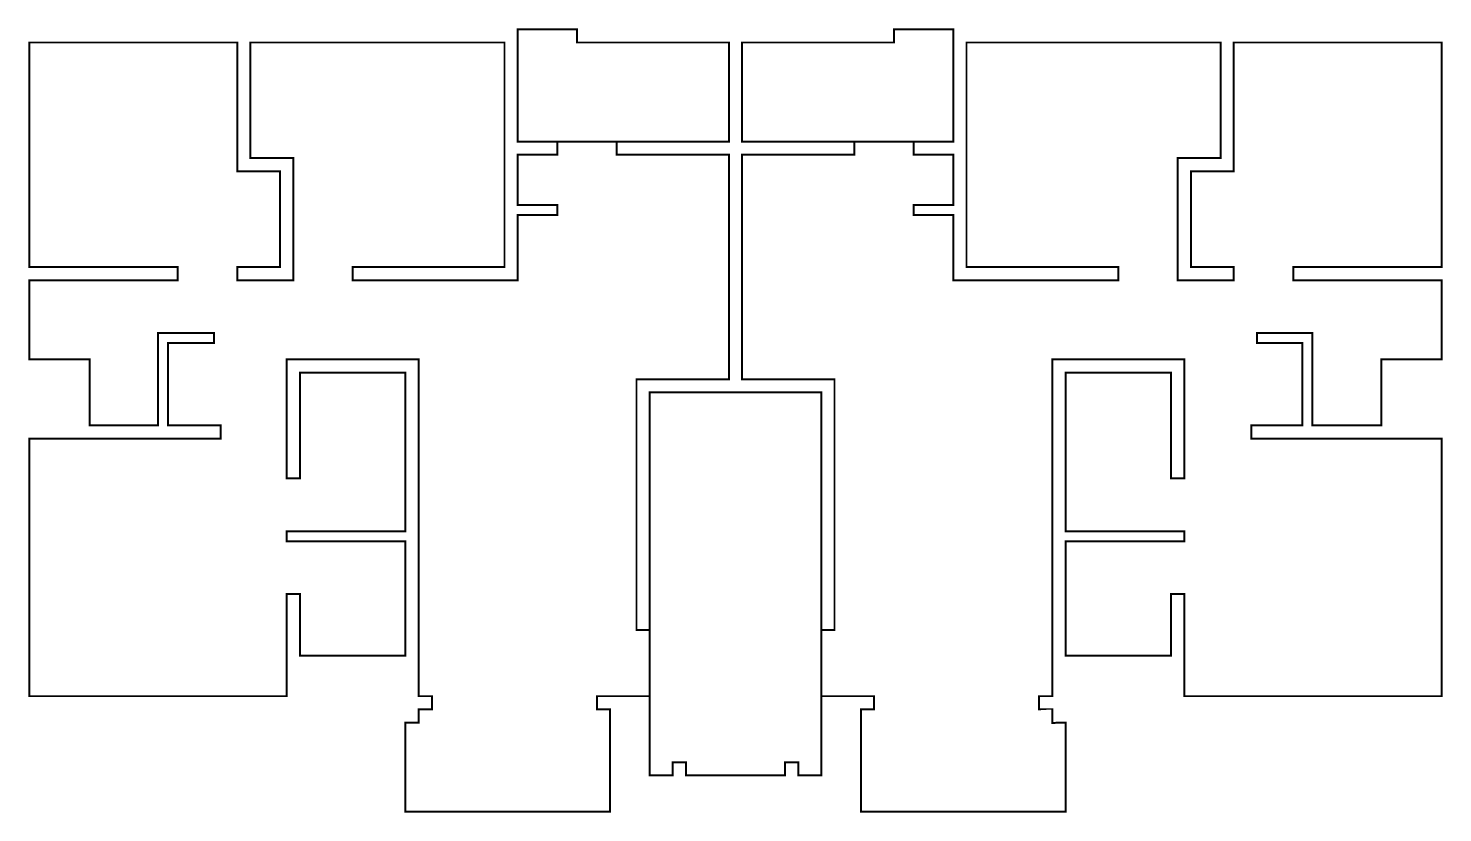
# Model space of a CAD drawing. Header units: feet. Extents: x -417 to 46, y -646 to -218.
# Drawn here: x -157.74 to -136.31, y -440.72 to -428.84 of the extents above; entities that cross this region are included whole.
import ezdxf

# ---------------------------------------------------------------- set-up
doc = ezdxf.new("R2010")
doc.units = ezdxf.units.FT
doc.header["$MEASUREMENT"] = 0
doc.layers.add('00-PISOS', color=30, linetype='Continuous')

msp = doc.modelspace()

# ---------------------------------------------------------------- linework, layer by layer
at = {"layer": '00-PISOS', "const_width": 0.03}
for points in [[(-147.1269535952048, -429.0542013734557), (-147.1269535952059, -430.5542013734555), (-150.3269535952057, -430.5542013734552), (-150.3269535952057, -428.8542013734556), (-149.4269535952057, -428.8542013734549), (-149.4269535952056, -429.0542013734557)], [(-146.9269535952058, -429.0542013734557), (-146.9269535952059, -430.5542013734556), (-143.7269535952051, -430.554201373455), (-143.7269535952053, -428.8542013734555), (-144.6269535952052, -428.8542013734557), (-144.6269535952053, -429.0542013734556)], [(-157.7269535952042, -435.0546373887769), (-157.7269535952061, -438.9542013734554), (-153.8269535952063, -438.9542013734556), (-153.8269535952062, -437.4084023963597), (-153.6269535952061, -437.4084023963596), (-153.6269535952061, -438.3398011269626), (-152.0269535608347, -438.3398011269626), (-152.0269535952062, -436.6084023963596), (-153.8269535952061, -436.6084023963597), (-153.8269535952061, -436.4584023963597), (-152.0269535952061, -436.4584023963596), (-152.0269535952061, -434.0542013734555), (-153.626953595206, -434.0542013734555), (-153.6269535952062, -435.6554466140178), (-153.826953595206, -435.6554466140177), (-153.8269535952061, -433.8542013734555), (-151.826953595206, -433.8542013734557), (-151.8269535952062, -438.9542013734564), (-151.6269532328103, -438.9542013734543), (-151.6269530045328, -439.1542013734555), (-151.8269535952062, -439.1542013734564), (-151.8269535952062, -439.3542013734549), (-152.0269535952062, -439.3542013734551), (-152.0269535952063, -440.7042013734563), (-148.9269535952063, -440.7042013734564), (-148.9269535952063, -439.1542013734551), (-149.1269532328102, -439.1542013734544), (-149.1269532328103, -438.9542013734554), (-148.3269535952062, -438.9542013734545), (-148.326953595206, -437.9542013734574), (-148.5269535952061, -437.9542013734575), (-148.526953595206, -434.1542013734576), (-147.126953595206, -434.1542013734575), (-147.1269535952059, -430.7542013734555), (-148.8269535952056, -430.7542013734555), (-148.8269535952058, -430.5542013734555), (-149.7269535952057, -430.5542013734553), (-149.7269535952058, -430.7542013734555), (-150.3269535952055, -430.7542013734555), (-150.3269535952056, -431.5149712420147), (-149.7269535952056, -431.5149712420147), (-149.7269535952057, -431.6649712420148), (-150.3269535952056, -431.6649712420146), (-150.3269535952057, -432.6542013734557), (-152.826953595206, -432.6542013734554), (-152.8269535952061, -432.4542013734556), (-150.5269535952058, -432.4542013734555), (-150.5269535952054, -429.0542013734556), (-154.376953595206, -429.0542013734554), (-154.3769535952059, -430.8042013734556), (-153.726953595206, -430.8042013734557), (-153.726953595206, -432.6542013734556), (-154.576953595206, -432.6542013734555), (-154.576953595206, -432.4542013734554), (-153.926953595206, -432.4542013734555), (-153.926953595206, -431.0042013734557), (-154.576953595206, -431.0042013734557), (-154.5769535952061, -429.0542013734553), (-157.7269535952061, -429.0542013734554), (-157.7269535952058, -432.4542013734554), (-155.4769535952059, -432.4542013734555), (-155.476953595206, -432.6542013734555), (-157.7269535952058, -432.6542013734555), (-157.7269535952058, -433.8546373887767), (-156.8097535952058, -433.8546373887767), (-156.8097535952058, -434.8546373887767), (-155.7769535952062, -434.8546373887767), (-155.7769535952062, -433.4542013734555), (-154.926953595206, -433.4542013734554), (-154.9269535952061, -433.6042013734554), (-155.6269535952061, -433.6042013734556), (-155.6269535952061, -434.8546373887767), (-154.8269535952062, -434.8546373887767), (-154.8269535952061, -435.0546373887767)], [(-146.9269535952049, -430.7542013734555), (-146.9269535952059, -434.1542013734576), (-145.5269535952048, -434.1542013734575), (-145.5269535952051, -437.9542013734575), (-145.7269535952042, -437.9542013734575), (-145.7269535952046, -438.9542013734568), (-144.9269538234821, -438.9542016615169), (-144.926953823482, -439.1542016615181), (-145.1269535952043, -439.1542013734542), (-145.1269535952043, -440.7042013734563), (-142.0269535952043, -440.7042013734562), (-142.0269535952044, -439.3542013734551), (-142.2269535952046, -439.3542013734549), (-142.2269535952043, -439.1542013734547), (-142.426953823482, -439.1542016615169), (-142.4269541858779, -438.9542013734562), (-142.2269535952045, -438.9542013734563), (-142.2269535952047, -433.8542013734555), (-140.2269535952046, -433.8542013734552), (-140.2269535952046, -435.6554466140176), (-140.4269535952046, -435.6554466140177), (-140.4269535952048, -434.0542013734553), (-142.0269535952047, -434.0542013734555), (-142.0269535952046, -436.4584023963595), (-140.2269535952046, -436.4584023963594), (-140.2269535952046, -436.6084023963596), (-142.0269535952045, -436.6084023963596), (-142.0269536295761, -438.3398011269626), (-140.4269536295762, -438.3398011269626), (-140.4269535952046, -437.4084023963594), (-140.2269535952046, -437.4084023963595), (-140.2269535952043, -438.9542013734555), (-136.3269535952045, -438.9542013734551), (-136.3269535952065, -435.0546373887765), (-139.2104184956086, -435.0546373887764), (-139.2104184956086, -434.8546373887766), (-138.4369535952049, -434.8542013734552), (-138.4369535952049, -433.6042013734555), (-139.1269535952047, -433.6042013734554), (-139.1269535952047, -433.4542013734554), (-138.2869535952048, -433.4542013734554), (-138.2869535952047, -434.8546373887764), (-137.2441535952051, -434.8546373887763), (-137.2441535952051, -433.8546373887764), (-136.3269535955491, -433.8546373887764), (-136.3269535952051, -432.6542013734553), (-138.5769535952049, -432.6542013734552), (-138.5769535952048, -432.4542013734552), (-136.326953595205, -432.4542013734551), (-136.3269535952049, -429.0542013734551), (-139.476953595205, -429.0542013734552), (-139.4769535952049, -431.0042013734554), (-140.1269535952048, -431.0042013734555), (-140.1269535952049, -432.4542013734554), (-139.4769535952047, -432.4542013734554), (-139.4769535952049, -432.6542013734553), (-140.3269535952047, -432.6542013734554), (-140.3269535952048, -430.8042013734555), (-139.676953595205, -430.8042013734554), (-139.6769535952049, -429.0542013734552), (-143.5269535952043, -429.0542013734555), (-143.5269535952051, -432.4542013734555), (-141.2269535952047, -432.4542013734555), (-141.2269535952048, -432.6542013734554), (-143.7269535952052, -432.6542013734556), (-143.7269535952053, -431.6649712420145), (-144.3269535952052, -431.6649712420147), (-144.3269535952052, -431.5149712420147), (-143.7269535952053, -431.5149712420147), (-143.7269535952053, -430.7542013734554), (-144.326953595205, -430.7542013734555), (-144.3269535952051, -430.5542013734552), (-145.2269535952051, -430.5542013734556), (-145.2269535952052, -430.7542013734555)], [(-145.7269535952048, -434.3542013734574), (-148.326953595206, -434.3542013734575), (-148.3269539654963, -440.1542009960706), (-147.9769539656676, -440.1542009960706), (-147.9769535953772, -439.9542013734575), (-147.7769535953772, -439.9542013734575), (-147.7769535956255, -440.1542013734661), (-146.2769535953772, -440.1542013734772), (-146.2769535953772, -439.9542013734575), (-146.0769535953771, -439.9542009960705), (-146.076953225335, -440.1542009960706), (-145.7269535952048, -440.1542009960706)]]:
    msp.add_lwpolyline(points, close=True, dxfattribs=at)

doc.saveas('drawing.dxf')
